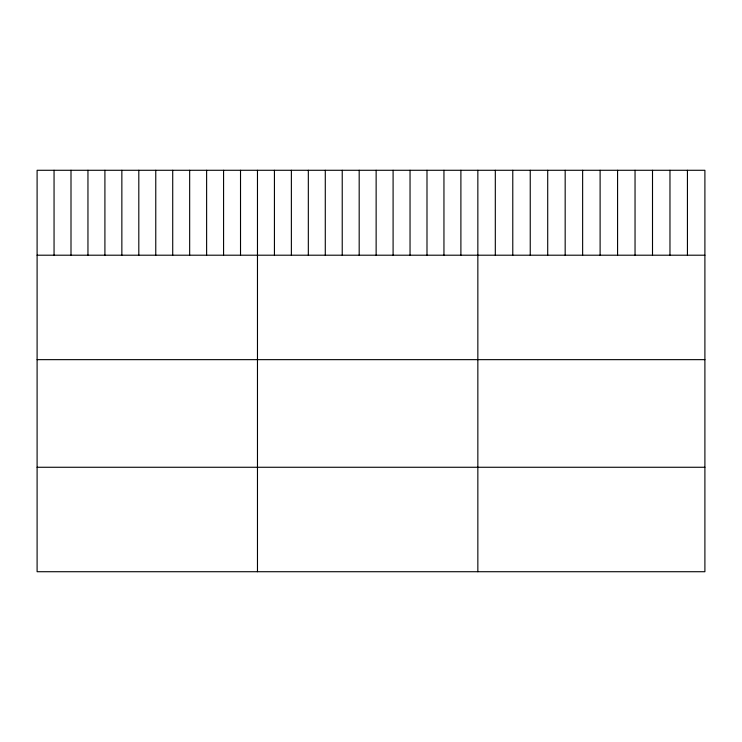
<?xml version="1.0" encoding="UTF-8"?>
<svg xmlns="http://www.w3.org/2000/svg" width="742" height="742" viewBox="0 0 742 742"><rect width="100%" height="100%" fill="white"/><g stroke="black" fill="none" stroke-linecap="round" stroke-linejoin="round"><path stroke-width="1.11" d="M704.9 255.202L704.9 571.72L37.1 571.72L37.1 170.28L704.9 170.28L704.9 255.202L37.1 255.202M37.1 359.647L704.9 359.647M37.1 467.265L704.9 467.265M687.435 170.28L687.435 255.202M669.97 170.28L669.97 255.202M652.506 170.28L652.506 255.202M635.041 170.28L635.041 255.202M617.576 170.28L617.576 255.202M600.111 170.28L600.111 255.202M582.637 170.28L582.637 255.202M565.172 170.28L565.172 255.202M547.707 170.28L547.707 255.202M530.242 170.28L530.242 255.202M512.778 170.28L512.778 255.202M495.313 170.28L495.313 255.202M477.848 170.28L477.848 571.72M460.893 170.28L460.893 255.202M443.948 170.28L443.948 255.202M426.993 170.28L426.993 255.202M410.038 170.28L410.038 255.202M393.093 170.28L393.093 255.202M376.138 170.28L376.138 255.202M359.184 170.28L359.184 255.202M342.229 170.28L342.229 255.202M325.284 170.28L325.284 255.202M308.329 170.28L308.329 255.202M291.374 170.28L291.374 255.202M274.429 170.28L274.429 255.202M257.474 170.28L257.474 571.72M240.519 170.28L240.519 255.202M223.574 170.28L223.574 255.202M206.619 170.28L206.619 255.202M189.664 170.28L189.664 255.202M172.719 170.28L172.719 255.202M155.764 170.28L155.764 255.202M138.81 170.28L138.81 255.202M121.855 170.28L121.855 255.202M104.91 170.28L104.91 255.202M87.955 170.28L87.955 255.202M71 170.28L71 255.202M54.055 170.28L54.055 255.202"/></g></svg>
